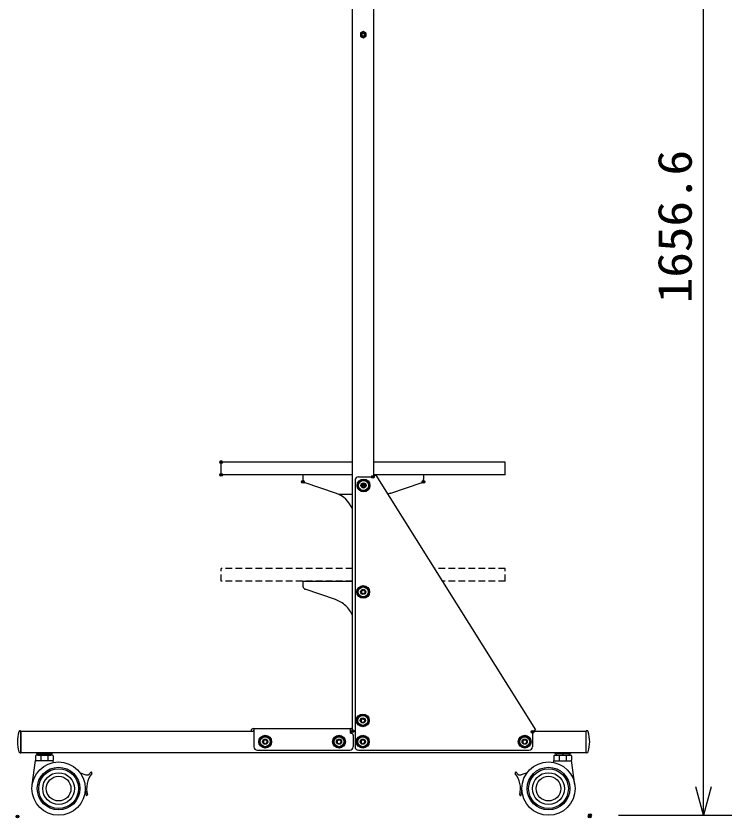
# Model space of a CAD drawing. Units: millimetres, scale not verified. Extents: x -62 to 62, y -116 to 117.
# Drawn here: x 7.1 to 57.5, y -0.8 to 55.7 of the extents above; entities that cross this region are included whole.
import ezdxf
from ezdxf.enums import TextEntityAlignment as Align

# ---------------------------------------------------------------- set-up
doc = ezdxf.new("R2010")
doc.units = ezdxf.units.MM
doc.header["$LTSCALE"] = 0.392256
doc.header["$PDMODE"] = 32
doc.header["$PDSIZE"] = 0.196
doc.linetypes.add('DASHED1', pattern=[1.8, 1.2, -0.6])
doc.linetypes.add('LONG_DOUBLE_CHAIN', pattern=[21.8, 18, -1, 0.6, -0.6, 0.6, -1])
for name, color, linetype in [('0-2_GAIKEI', 1, 'Continuous'), ('0-4_WAKU', 3, 'Continuous'), ('0-5_DEFPOINTS', 7, 'Continuous')]:
    doc.layers.add(name, color=color, linetype=linetype)
doc.styles.add('ＭＳ ゴシック', font='')
doc.styles.get('ＭＳ ゴシック').set_extended_font_data('MS Gothic')

# ---------------------------------------------------------------- blocks, each defined once
blk = doc.blocks.new('_OPEN30')
at = {"layer": '0-5_DEFPOINTS'}
blk.add_line((0, 0), (-1, 0), dxfattribs=at)
blk.add_lwpolyline([(-1, 0.2679), (0, 0), (-1, -0.2679)], dxfattribs=at)

msp = doc.modelspace()

# ---------------------------------------------------------------- linework, layer by layer
at = {"layer": '0-2_GAIKEI'}
for p, q in [((32.3262, 23.3025), (32.3262, 82.0055)), ((30.8262, 5.3555), (30.8262, 62.8755)), ((31.3762, 54.5066), (31.3762, 54.3045)), ((31.3762, 54.5066), (31.3762, 54.3045)), ((31.5637, 54.6292), (31.3887, 54.5282)), ((31.5637, 54.6292), (31.3887, 54.5282)), ((31.3887, 54.2828), (31.5637, 54.1818)), ((31.3887, 54.2828), (31.5637, 54.1818)), ((31.4012, 54.5066), (31.5762, 54.6076)), ((31.4012, 54.5066), (31.5762, 54.6076)), ((31.4012, 54.3045), (31.4012, 54.5066)), ((31.4012, 54.3045), (31.4012, 54.5066)), ((31.5762, 54.2034), (31.4012, 54.3045)), ((31.5762, 54.2034), (31.4012, 54.3045)), ((31.7512, 54.5066), (31.5762, 54.6076)), ((31.7512, 54.5066), (31.5762, 54.6076)), ((31.5762, 54.2034), (31.7512, 54.3045)), ((31.5762, 54.2034), (31.7512, 54.3045)), ((31.7637, 54.5282), (31.5887, 54.6292)), ((31.7637, 54.5282), (31.5887, 54.6292)), ((31.5887, 54.1818), (31.7637, 54.2828)), ((31.5887, 54.1818), (31.7637, 54.2828)), ((31.7512, 54.3045), (31.7512, 54.5066)), ((31.7512, 54.3045), (31.7512, 54.5066)), ((31.7762, 54.3045), (31.7762, 54.5066)), ((31.7762, 54.3045), (31.7762, 54.5066)), ((21.5762, 23.4055), (21.5762, 24.3055)), ((30.8262, 24.3055), (21.5762, 24.3055)), ((41.5762, 24.3055), (32.3262, 24.3055)), ((41.5762, 23.4055), (41.5762, 24.3055)), ((30.8262, 23.4055), (21.5762, 23.4055)), ((27.3262, 23.4055), (27.3262, 23.0841)), ((31.2512, 23.2555), (32.2081, 23.2555)), ((32.4631, 23.3883), (32.2878, 23.2784)), ((41.5762, 23.4055), (32.3262, 23.4055)), ((35.8262, 23.4055), (35.8262, 23.0841)), ((29.6242, 22.1185), (27.4952, 22.8476)), ((31.0012, 23.0055), (31.0012, 4.2555)), ((31.4762, 22.7227), (31.4762, 22.5883)), ((31.4806, 22.7302), (31.5969, 22.7974)), ((31.5762, 23.0405), (31.5762, 23.0046)), ((31.6056, 22.7974), (31.7219, 22.7302)), ((31.6262, 23.0405), (31.6262, 23.0046)), ((31.7262, 22.7227), (31.7262, 22.5883)), ((33.5282, 22.1185), (35.6572, 22.8476)), ((31.4806, 22.5808), (31.5969, 22.5137)), ((31.6056, 22.5137), (31.7219, 22.5808)), ((30.8262, 22.0113), (29.8786, 22.0113)), ((31.4556, 15.2302), (31.5719, 15.2973)), ((31.5512, 15.5405), (31.5512, 15.5046)), ((31.5806, 15.2973), (31.6969, 15.2302)), ((31.6012, 15.5405), (31.6012, 15.5046)), ((31.4512, 15.2227), (31.4512, 15.0883)), ((31.4556, 15.0808), (31.5719, 15.0137)), ((31.5806, 15.0137), (31.6969, 15.0808)), ((31.7012, 15.2227), (31.7012, 15.0883)), ((31.4306, 6.1802), (31.5469, 6.2473)), ((31.5262, 6.4905), (31.5262, 6.4546)), ((31.5556, 6.2473), (31.6719, 6.1802)), ((31.5762, 6.4905), (31.5762, 6.4546)), ((31.4262, 6.1727), (31.4262, 6.0383)), ((31.4306, 6.0308), (31.5469, 5.9637)), ((31.5556, 5.9637), (31.6719, 6.0308)), ((31.6762, 6.1727), (31.6762, 6.0383)), ((7.4231, 5.3805), (7.4762, 5.3805)), ((7.4762, 5.3805), (7.4762, 3.8305)), ((7.4762, 5.3555), (23.8762, 5.3555)), ((7.4762, 3.8555), (7.4762, 5.3555)), ((23.6762, 5.3705), (23.6762, 5.3555)), ((23.8362, 5.5305), (30.7162, 5.5305)), ((23.8362, 5.3705), (23.8362, 5.3555)), ((23.8762, 5.3705), (23.8362, 5.3705)), ((23.8762, 5.5305), (23.8762, 4.2555)), ((30.6762, 5.2055), (30.6762, 5.5305)), ((30.6762, 5.3705), (30.7162, 5.3705)), ((30.6762, 5.3555), (31.0012, 5.3555)), ((30.6762, 5.2055), (30.7262, 5.2055)), ((30.7162, 5.3705), (30.7162, 5.3555)), ((31.0012, 5.3555), (30.8262, 5.3555)), ((43.5012, 5.2225), (43.5012, 4.2555)), ((43.581, 5.3555), (47.2762, 5.3555)), ((47.3294, 5.3805), (47.2762, 5.3805)), ((47.2762, 3.8305), (47.2762, 5.3805)), ((24.5512, 4.6727), (24.5512, 4.5383)), ((24.5556, 4.6802), (24.6719, 4.7473)), ((24.5556, 4.5308), (24.6719, 4.4637)), ((24.6512, 4.9905), (24.6512, 4.9546)), ((24.6806, 4.7473), (24.7969, 4.6802)), ((24.6806, 4.4637), (24.7969, 4.5308)), ((24.7012, 4.9905), (24.7012, 4.9546)), ((24.8012, 4.6727), (24.8012, 4.5383)), ((29.7512, 4.6727), (29.7512, 4.5383)), ((29.7556, 4.6802), (29.8719, 4.7473)), ((29.7556, 4.5308), (29.8719, 4.4637)), ((29.8512, 4.9905), (29.8512, 4.9546)), ((29.8806, 4.7473), (29.9969, 4.6802)), ((29.8806, 4.4637), (29.9969, 4.5308)), ((29.9012, 4.9905), (29.9012, 4.9546)), ((30.0012, 4.6727), (30.0012, 4.5383)), ((30.8762, 5.0555), (30.8762, 4.2555)), ((31.4262, 4.6727), (31.4262, 4.5383)), ((31.4306, 4.6802), (31.5469, 4.7473)), ((31.4306, 4.5308), (31.5469, 4.4637)), ((31.5262, 4.9905), (31.5262, 4.9546)), ((31.5556, 4.7473), (31.6719, 4.6802)), ((31.5556, 4.4637), (31.6719, 4.5308)), ((31.5762, 4.9905), (31.5762, 4.9546)), ((31.6762, 4.6727), (31.6762, 4.5383)), ((42.8262, 4.6727), (42.8262, 4.5383)), ((42.8306, 4.6802), (42.9469, 4.7473)), ((42.8306, 4.5308), (42.9469, 4.4637)), ((42.9262, 4.9905), (42.9262, 4.9546)), ((42.9556, 4.7473), (43.0719, 4.6802)), ((42.9556, 4.4637), (43.0719, 4.5308)), ((42.9762, 4.9905), (42.9762, 4.9546)), ((43.0762, 4.6727), (43.0762, 4.5383)), ((24.1262, 4.0055), (30.6262, 4.0055)), ((31.2512, 4.0055), (43.2512, 4.0055)), ((7.4231, 3.8305), (7.4762, 3.8305)), ((7.4762, 3.8555), (47.2762, 3.8555)), ((8.5012, 3.6005), (8.5012, 3.3005)), ((9.7012, 3.6505), (8.5512, 3.6505)), ((8.5762, 3.8555), (8.5762, 3.7755)), ((8.5762, 3.8555), (9.6762, 3.8555)), ((8.5762, 3.7755), (9.6762, 3.7755)), ((8.6662, 3.7755), (9.5862, 3.7755)), ((8.6662, 3.7755), (8.6662, 3.6505)), ((8.6662, 3.6505), (9.5862, 3.6505)), ((8.8762, 3.6505), (8.8762, 3.2505)), ((9.1262, 3.7755), (9.1262, 3.6505)), ((9.3762, 3.6505), (9.3762, 3.2505)), ((9.5862, 3.7755), (9.5862, 3.6505)), ((9.6762, 3.8555), (9.6762, 3.7755)), ((9.7512, 3.6005), (9.7512, 3.3005)), ((45.0012, 3.6005), (45.0012, 3.3005)), ((45.0512, 3.6505), (46.2012, 3.6505)), ((45.0762, 3.8555), (45.0762, 3.7755)), ((45.0762, 3.8555), (46.1762, 3.8555)), ((45.0762, 3.7755), (46.1762, 3.7755)), ((45.1662, 3.7755), (46.0862, 3.7755)), ((45.1662, 3.7755), (45.1662, 3.6505)), ((45.1662, 3.6505), (46.0862, 3.6505)), ((45.3762, 3.6505), (45.3762, 3.2505)), ((45.6262, 3.7755), (45.6262, 3.6505)), ((45.8762, 3.6505), (45.8762, 3.2505)), ((46.0862, 3.7755), (46.0862, 3.6505)), ((46.1762, 3.8555), (46.1762, 3.7755)), ((46.2512, 3.6005), (46.2512, 3.3005)), ((47.3294, 3.8305), (47.2762, 3.8305)), ((8.2686, 1.5554), (8.5054, 3.2806)), ((9.7012, 3.2505), (8.5512, 3.2505)), ((9.7663, 3.1406), (9.7471, 3.2806)), ((44.9862, 3.1406), (45.0054, 3.2806)), ((45.0512, 3.2505), (46.2012, 3.2505)), ((46.4838, 1.5554), (46.2471, 3.2806)), ((11.6342, 2.4148), (12.0483, 2.2735)), ((43.1182, 2.4148), (42.7042, 2.2735))]:
    msp.add_line(p, q, dxfattribs=at)
at = {"layer": '0-2_GAIKEI', "linetype": 'DASHED1'}
for p, q in [((30.8262, 16.8055), (21.5762, 16.8055)), ((21.5762, 15.9055), (21.5762, 16.8055)), ((41.5762, 16.8055), (36.5888, 16.8055)), ((41.5762, 15.9055), (41.5762, 16.8055)), ((30.8262, 15.9055), (21.5762, 15.9055)), ((41.5762, 15.9055), (37.1528, 15.9055))]:
    msp.add_line(p, q, dxfattribs=at)
at = {"layer": '0-2_GAIKEI', "linetype": 'LONG_DOUBLE_CHAIN'}
for p, q in [((27.3262, 15.9055), (30.8262, 15.9055)), ((27.3262, 15.9055), (27.3262, 15.5841)), ((29.6242, 14.6185), (27.4952, 15.3476))]:
    msp.add_line(p, q, dxfattribs=at)
at = {"layer": '0-2_GAIKEI'}
msp.add_lwpolyline([(32.4631, 23.3883), (43.7131, 5.4383), (43.5716, 5.3496)], dxfattribs=at)
for centre, radius in [((31.5762, 54.4055), 0.125), ((31.5762, 54.4055), 0.125), ((31.5762, 54.4055), 0.1), ((31.5762, 54.4055), 0.1), ((31.6012, 22.6555), 0.45), ((31.6012, 22.6555), 0.385), ((31.6012, 22.6555), 0.35), ((31.6012, 22.6555), 0.1835), ((31.5762, 15.1555), 0.45), ((31.5762, 15.1555), 0.385), ((31.5762, 15.1555), 0.35), ((31.5762, 15.1555), 0.1835), ((31.5512, 6.1055), 0.45), ((31.5512, 6.1055), 0.385), ((31.5512, 6.1055), 0.35), ((31.5512, 6.1055), 0.1835), ((24.6762, 4.6055), 0.45), ((24.6762, 4.6055), 0.385), ((24.6762, 4.6055), 0.35), ((24.6762, 4.6055), 0.1835), ((29.8762, 4.6055), 0.45), ((29.8762, 4.6055), 0.385), ((29.8762, 4.6055), 0.35), ((29.8762, 4.6055), 0.1835), ((31.5512, 4.6055), 0.45), ((31.5512, 4.6055), 0.385), ((31.5512, 4.6055), 0.35), ((31.5512, 4.6055), 0.1835), ((42.9512, 4.6055), 0.45), ((42.9512, 4.6055), 0.385), ((42.9512, 4.6055), 0.35), ((42.9512, 4.6055), 0.1835), ((10.1262, 1.3005), 1.875), ((44.6262, 1.3005), 1.875), ((10.1262, 1.3005), 1.5), ((10.1262, 1.3005), 1.4), ((10.1262, 1.3005), 1.1195), ((44.6262, 1.3005), 1.5), ((44.6262, 1.3005), 1.4), ((44.6262, 1.3005), 1.1195), ((10.1262, 1.3005), 0.8695), ((44.6262, 1.3005), 0.8695)]:
    msp.add_circle(centre, radius, dxfattribs=at)
for centre, radius, start, end in [((31.4012, 54.5066), 0.025, 120, 180), ((31.4012, 54.5066), 0.025, 120, 180), ((31.4012, 54.3045), 0.025, 180, 240), ((31.4012, 54.3045), 0.025, 180, 240), ((31.5762, 54.6076), 0.025, 60, 120), ((31.5762, 54.6076), 0.025, 60, 120), ((31.7512, 54.5066), 0.025, 0, 60), ((31.7512, 54.5066), 0.025, 0, 60), ((31.7512, 54.3045), 0.025, 300, 0), ((31.7512, 54.3045), 0.025, 300, 0), ((31.5762, 54.2034), 0.025, 240, 300), ((31.5762, 54.2034), 0.025, 240, 300), ((31.2512, 23.0055), 0.25, 90, 180), ((32.2081, 23.4055), 0.15, 270, 302.07706), ((27.5762, 23.0841), 0.25, 180, 251.09542), ((31.4849, 22.7227), 0.00865, 120, 180), ((31.6012, 22.7899), 0.00865, 60, 120), ((31.7176, 22.7227), 0.00865, 0, 60), ((35.5762, 23.0841), 0.25, 288.90458, 0), ((28.9762, 20.2264), 2, 22.33165, 71.09542), ((31.4849, 22.5883), 0.00865, 180, 240), ((31.6012, 22.5212), 0.00865, 240, 300), ((31.7176, 22.5883), 0.00865, 300, 0), ((34.1762, 20.2264), 2, 108.90458, 115.54515), ((31.5762, 15.2899), 0.00865, 60, 120), ((31.4599, 15.2227), 0.00865, 120, 180), ((31.4599, 15.0883), 0.00865, 180, 240), ((31.5762, 15.0212), 0.00865, 240, 300), ((31.6926, 15.2227), 0.00865, 0, 60), ((31.6926, 15.0883), 0.00865, 300, 0), ((31.5512, 6.2399), 0.00865, 60, 120), ((31.4349, 6.1727), 0.00865, 120, 180), ((31.4349, 6.0383), 0.00865, 180, 240), ((31.5512, 5.9712), 0.00865, 240, 300), ((31.6676, 6.1727), 0.00865, 0, 60), ((31.6676, 6.0383), 0.00865, 300, 0), ((9.7262, 4.6055), 2.5, 163.66518, 196.33482), ((7.4231, 5.2805), 0.1, 90, 163.66518), ((23.8362, 5.3705), 0.16, 90, 180), ((30.7162, 5.3705), 0.16, 86.41668, 90), ((30.7162, 5.3705), 0.16, 46.56746, 90), ((30.7262, 5.0555), 0.15, 0, 90), ((43.6512, 5.2225), 0.15, 122.07706, 180), ((47.3294, 5.2805), 0.1, 16.33482, 90), ((45.0262, 4.6055), 2.5, 343.66518, 16.33482), ((24.5599, 4.6727), 0.00865, 120, 180), ((24.5599, 4.5383), 0.00865, 180, 240), ((24.6762, 4.7399), 0.00865, 60, 120), ((24.7926, 4.6727), 0.00865, 0, 60), ((24.7926, 4.5383), 0.00865, 300, 0), ((29.7599, 4.6727), 0.00865, 120, 180), ((29.7599, 4.5383), 0.00865, 180, 240), ((29.8762, 4.7399), 0.00865, 60, 120), ((29.9926, 4.6727), 0.00865, 0, 60), ((29.9926, 4.5383), 0.00865, 300, 0), ((31.4349, 4.6727), 0.00865, 120, 180), ((31.4349, 4.5383), 0.00865, 180, 240), ((31.5512, 4.7399), 0.00865, 60, 120), ((31.6676, 4.6727), 0.00865, 0, 60), ((31.6676, 4.5383), 0.00865, 300, 0), ((42.8349, 4.6727), 0.00865, 120, 180), ((42.8349, 4.5383), 0.00865, 180, 240), ((42.9512, 4.7399), 0.00865, 60, 120), ((43.0676, 4.6727), 0.00865, 0, 60), ((43.0676, 4.5383), 0.00865, 300, 0), ((24.1262, 4.2555), 0.25, 180, 270), ((24.6762, 4.4712), 0.00865, 240, 300), ((29.8762, 4.4712), 0.00865, 240, 300), ((30.6262, 4.2555), 0.25, 270, 0), ((31.2512, 4.2555), 0.25, 180, 270), ((31.5512, 4.4712), 0.00865, 240, 300), ((42.9512, 4.4712), 0.00865, 240, 300), ((43.2512, 4.2555), 0.25, 270, 0), ((7.4231, 3.9305), 0.1, 196.33482, 270), ((8.5512, 3.6005), 0.05, 90, 180), ((9.7012, 3.6005), 0.05, 0, 90), ((45.0512, 3.6005), 0.05, 90, 180), ((46.2012, 3.6005), 0.05, 0, 90), ((47.3294, 3.9305), 0.1, 270, 343.66518), ((8.5512, 3.3005), 0.05, 180, 270), ((9.7012, 3.3005), 0.05, 270, 0), ((45.0512, 3.3005), 0.05, 180, 270), ((46.2012, 3.3005), 0.05, 270, 0), ((12.1291, 2.5101), 0.25, 251.15583, 325.30567), ((13.8762, 1.3005), 1.775, 142.67065, 193.87703), ((13.8762, 1.3005), 1.875, 142.67065, 145.30567), ((12.4251, 2.4072), 0.05, 50.57794, 142.67065), ((12.4251, 2.4072), 0.05, 322.67065, 50.57794), ((42.3274, 2.4072), 0.05, 129.42206, 217.32935), ((40.8762, 1.3005), 1.775, 346.12297, 37.32935), ((42.3274, 2.4072), 0.05, 37.32935, 129.42206), ((40.8762, 1.3005), 1.875, 34.69433, 37.32935), ((42.6234, 2.5101), 0.25, 214.69433, 288.84417), ((13.8762, 1.3005), 1.875, 180, 193.87703), ((40.8762, 1.3005), 1.875, 346.12297, 0), ((12.1045, 0.8628), 0.05, 193.87703, 287.20657), ((12.1045, 0.8628), 0.05, 287.20657, 13.87703), ((42.648, 0.8628), 0.05, 166.12297, 252.79343), ((42.648, 0.8628), 0.05, 252.79343, 346.12297)]:
    msp.add_arc(centre, radius, start, end, dxfattribs=at)
at = {"layer": '0-2_GAIKEI', "linetype": 'LONG_DOUBLE_CHAIN'}
for centre, radius, start, end in [((27.5762, 15.5841), 0.25, 180, 251.09542), ((28.9762, 12.7264), 2, 22.33164, 71.09542)]:
    msp.add_arc(centre, radius, start, end, dxfattribs=at)
at = {"layer": '0-2_GAIKEI'}
for p in [(21.5762, 24.3055), (21.5762, 23.4055), (32.2512, 23.2555), (27.3262, 22.9055), (31.6012, 22.6555), (35.8262, 22.9055), (30.8262, 5.3555), (43.5012, 5.3055)]:
    msp.add_point(p, dxfattribs=at)
at = {"layer": '0-4_WAKU'}
for p, q in [((55.5471, 1.4255), (55.5471, 80.2551)), ((49.5471, -0.5745), (57.5471, -0.5745))]:
    msp.add_line(p, q, dxfattribs=at)
at = {"layer": '0-5_DEFPOINTS'}
for p in [(47.5471, -0.5745), (7.2262, -0.6684), (47.5262, -0.6684)]:
    msp.add_point(p, dxfattribs=at)

# ---------------------------------------------------------------- block references
at = {"layer": '0-4_WAKU', "xscale": 2, "yscale": 2, "rotation": 270}
msp.add_blockref('_OPEN30', (55.5471, -0.5745), dxfattribs=at)

# ---------------------------------------------------------------- texts
at = {"layer": '0-4_WAKU', "style": 'ＭＳ ゴシック', "width": 1.1}
msp.add_text('1656.6', height=2.404, rotation=90, dxfattribs=at).set_placement((55.4375, 35.4925), align=Align.BOTTOM_LEFT)

doc.saveas('drawing.dxf')
